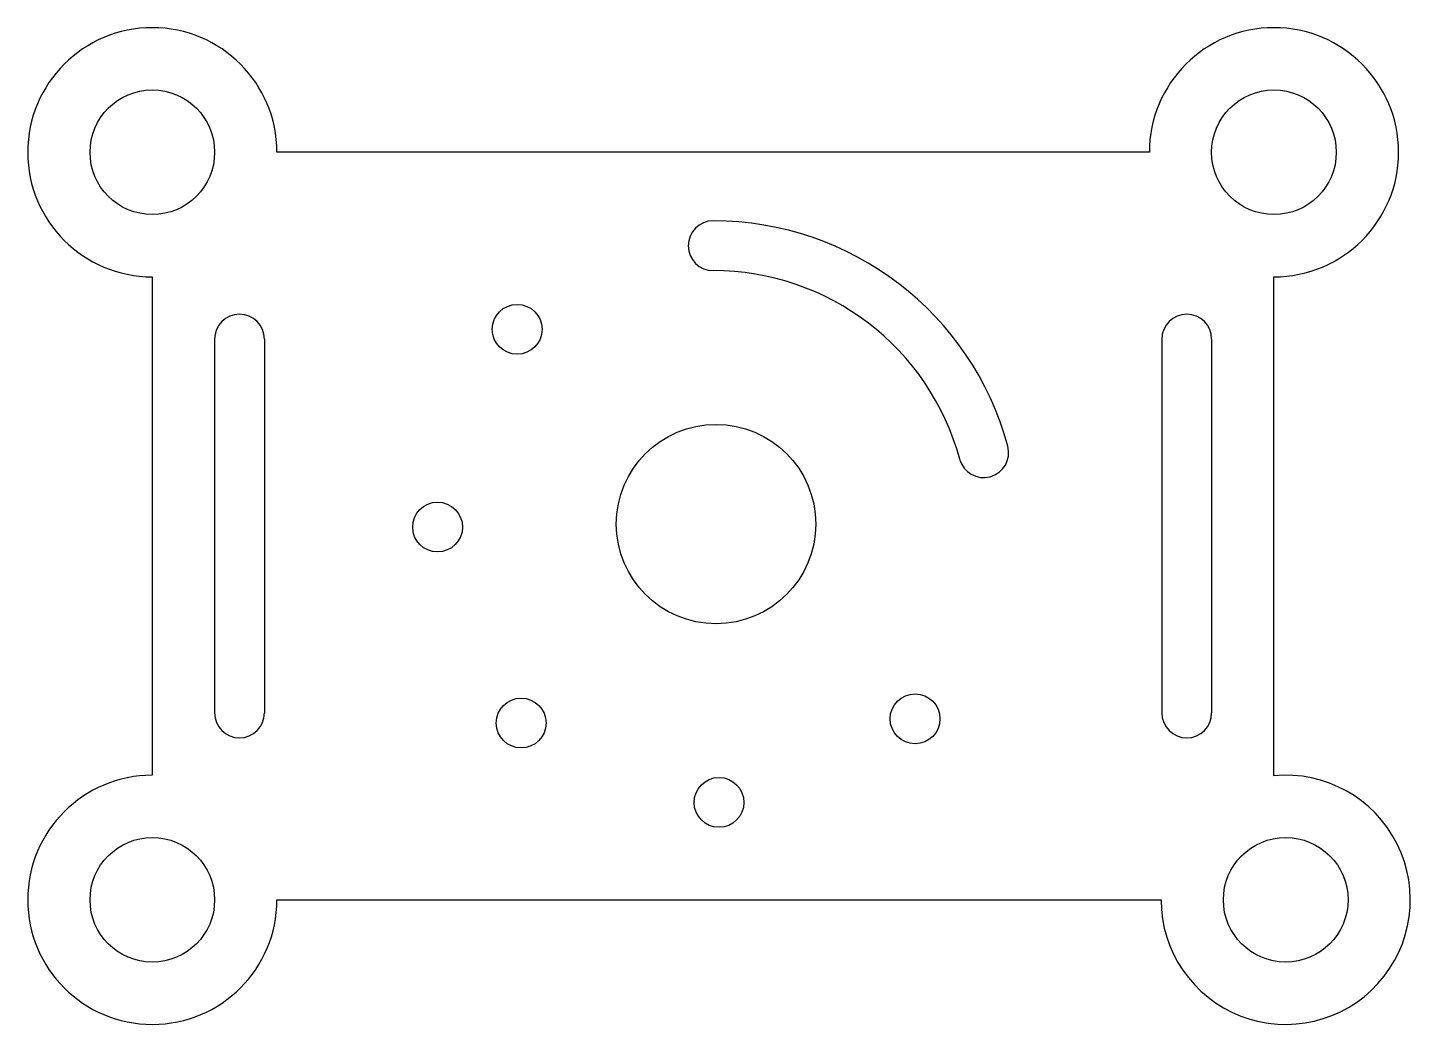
# Model space of a CAD drawing. Header units: millimetres. Extents: x 3593 to 3704, y 1644 to 1724.
import ezdxf

# ---------------------------------------------------------------- set-up
doc = ezdxf.new("R2010")
doc.units = ezdxf.units.MM

msp = doc.modelspace()

# ---------------------------------------------------------------- linework, layer by layer
for p, q in [((3608.41, 1699.31), (3608.41, 1669.31)), ((3612.41, 1699.31), (3612.41, 1669.31)), ((3684.41, 1699.31), (3684.41, 1669.31)), ((3688.41, 1699.31), (3688.41, 1669.31))]:
    msp.add_line(p, q)
for points in [[(3683.41, 1714.31), (3613.41, 1714.31)], [(3603.41, 1704.31), (3603.41, 1664.31)], [(3693.41, 1664.27), (3693.41, 1704.31)], [(3613.41, 1654.31), (3684.35, 1654.31)]]:
    msp.add_lwpolyline(points)
for centre, radius in [((3603.41, 1714.31), 5), ((3693.41, 1714.31), 5), ((3632.68, 1700.1), 2), ((3648.64, 1684.47), 8), ((3626.3, 1684.23), 2), ((3633.01, 1668.5), 2), ((3664.61, 1668.84), 2), ((3648.88, 1662.13), 2), ((3603.41, 1654.31), 5), ((3694.35, 1654.31), 5), ((3694.35, 1654.31), 5)]:
    msp.add_circle(centre, radius)
for centre, radius, start, end in [((3603.41, 1714.31), 10, 0, 270), ((3693.41, 1714.31), 10, 270, 180), ((3648.41, 1706.81), 2, 90, 270), ((3648.41, 1684.31), 24.5, 15.178, 90), ((3648.41, 1684.31), 20.5, 15.178, 90), ((3610.41, 1699.31), 2, 0, 180), ((3686.41, 1699.31), 2, 0, 180), ((3670.12, 1690.2), 2, 195.178, 15.178), ((3610.41, 1669.31), 2, 180, 0), ((3686.41, 1669.31), 2, 180, 0), ((3603.41, 1654.31), 10, 90, 0), ((3694.35, 1654.31), 10, 180, 95.4272), ((3694.35, 1654.31), 10, 180, 95.4272)]:
    msp.add_arc(centre, radius, start, end)

doc.saveas('drawing.dxf')
